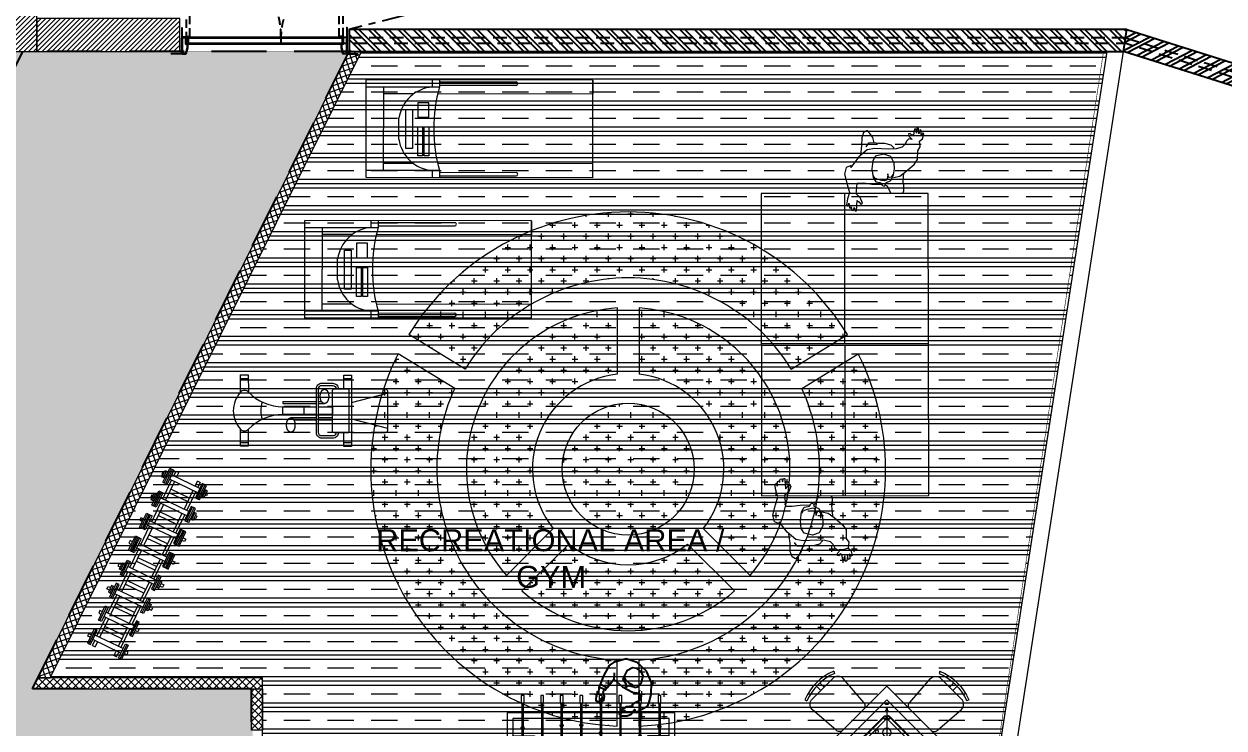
# Model space of a CAD drawing. Header units: millimetres. Extents: x 2335845 to 2509607, y 289014 to 361737.
# Drawn here: x 2408529 to 2419438, y 329147 to 335552 of the extents above; entities that cross this region are included whole.
import ezdxf

# ---------------------------------------------------------------- set-up
doc = ezdxf.new("R2010")
doc.units = ezdxf.units.MM
for name, pattern in [('( Hidden )', [0.375, 0.25, -0.125]), ('CENTER', [50.8, 31.75, -6.35, 6.35, -6.35]), ('DASHED', [0.75, 0.5, -0.25]), ('HIDDEN', [0.375, 0.25, -0.125])]:
    doc.linetypes.add(name, pattern=pattern)
for name, color, linetype, lineweight in [('A-FURN-LOOSE', 24, 'Continuous', 18), ('A-PLAN-COLUMN', 3, 'Continuous', 0), ('A-PLAN-RCC-HATCH', 8, 'Continuous', 13), ('AR_01_PARTITION FULL HT', 2, 'Continuous', 25), ('AR_Equipment', 20, 'Continuous', 15), ('AR_FURNITURE_CHAIR', 20, 'Continuous', 0), ('FR-Game equipment', 103, 'Continuous', 0), ('GYM. equi.', 9, 'Continuous', 9), ('IN-FURN-CUSTOM', 22, 'Continuous', 9), ('IN-PRTN-FULL', 30, 'Continuous', 20), ('IN-PRTN-HATCH', 8, 'Continuous', 5), ('IN_FURNITURE_LOOSE', 20, 'Continuous', 18), ('SW-PARTITION GYPSUM', 30, 'Continuous', 18), ('TOA-FC-ACOU.PAN', 250, 'Continuous', 5), ('TOA-FL-CPT-1', 8, 'Continuous', 5), ('TOA-FL-CPT-5', 8, 'Continuous', 5), ('TOA-FL-FSP', 8, 'Continuous', 20)]:
    doc.layers.add(name, color=color, linetype=linetype, lineweight=lineweight)
for name, color, linetype in [('A-PLAN -GLASS FRAME', 4, 'Continuous'), ('A-PLAN-DOOR', 7, 'Continuous'), ('A-PLAN-SLOPE', 250, 'Continuous'), ('A-PLAN-WALL', 6, 'Continuous'), ('A-PLAN-WALL HATCH', 8, 'Continuous'), ('FLOOR MARK', 7, 'Continuous'), ('ROOM TEXT', 3, 'Continuous'), ('TAP', 6, 'Continuous')]:
    doc.layers.add(name, color=color, linetype=linetype)
doc.styles.add('2MM', font='arial.ttf')
doc.styles.get("Standard").update_dxf_attribs({"font": 'arial.ttf'})
doc.dimstyles.new('DIM40', dxfattribs={"dimtxt": 80, "dimasz": 20, "dimexe": 30, "dimexo": 25, "dimgap": 20, "dimtad": 1, "dimdec": 0, "dimzin": 0, "dimdsep": 46, "dimtxsty": 'Standard', "dimblk1": 'DOT', "dimblk2": 'DOT', "dimsah": 1, "dimcen": 0.09, "dimclrd": 1, "dimclre": 1, "dimclrt": 2, "dimadec": 0, "dimazin": 0, "dimtfac": 1, "dimtdec": 0, "dimtofl": 0, "dimtmove": 0, "dimatfit": 0, "dimldrblk": 'DOT', "dimfxl": 1, "dimtolj": 1, "dimtzin": 0, "dimarcsym": 0})
pattern_1 = [(0, (90021.14, 24146.98), (101.6, 101.6), [50.8, -152.4]), (90, (90046.54, 24121.58), (-101.6, 101.6), [50.8, -152.4])]

# ---------------------------------------------------------------- blocks, each defined once
blk = doc.blocks.new('Columns')
at = {"layer": 'A-PLAN-RCC-HATCH'}
h = blk.add_hatch(dxfattribs=at)
h.set_pattern_fill('ANSI31', color=256, scale=250, style=0)
h.set_pattern_definition([(45, (472797.9, -579762.232), (-22.0970869, 22.0970869), [])])
h.paths.add_polyline_path([(32140, 10137), (32440, 10137), (32440, 13537), (32140, 13537)])
h = blk.add_hatch(dxfattribs=at)
h.set_pattern_fill('ANSI31', color=256, scale=250, style=0)
h.set_pattern_definition([(45, (473097.9, -579762.232), (-22.0970869, 22.0970869), [])])
h.paths.add_polyline_path([(32440, 10137), (33740, 10137), (33740, 10437), (32440, 10437)])
at = {"layer": 'A-PLAN-COLUMN', "elevation": 0}
for points in [[(32140, 10137), (32440, 10137), (32440, 13537), (32140, 13537)], [(32440, 10137), (33740, 10137), (33740, 10437), (32440, 10437)]]:
    blk.add_lwpolyline(points, close=True, dxfattribs=at)
blk = doc.blocks.new('A$C3F28102C')
at = {"layer": 'A-PLAN-DOOR'}
h = blk.add_hatch(dxfattribs=at)
h.set_pattern_fill('ANSI31', color=256, style=0)
h.set_pattern_definition([(315, (-1529.3283, 1000.1135), (-0.44194174, -0.44194174), [])])
h.paths.add_polyline_path([(1, -15), (0, -15), (0, 0), (1, 0)])
h.paths.add_polyline_path([(1, 0), (1, 0), (0, 0), (0, 1, 0.115729)])
h.paths.add_polyline_path([(5, -15), (4, -15), (4, 0), (5, 0)])
h.paths.add_polyline_path([(5, 0), (4, 0), (4, 0, 0.115729), (5, 1)])
at = {"layer": 'A-PLAN-DOOR', "color": 2}
for points in [[(1, 0), (1, -15), (0, -15), (0, 1)], [(4, 0), (4, -15), (5, -15), (5, 1)]]:
    blk.add_lwpolyline(points, dxfattribs=at)
for radius in [3.42, 2.42]:
    blk.add_circle((2, 3), radius, dxfattribs=at)
blk = doc.blocks.new('Door 1500 mm')
at = {"layer": 'A-PLAN-DOOR'}
for p, q in [((-749, 145), (-749, 150)), ((749, 145), (749, 150)), ((710, 60), (-710, 60)), ((-710, 60), (-710, 0)), ((710, 53), (-710, 53)), ((710, 6), (-710, 6)), ((710, 0), (-710, 0)), ((-150, 0), (-150, 53)), ((710, 60), (710, 0))]:
    blk.add_line(p, q, dxfattribs=at)
for points in [[(-750, -90), (-750, -90), (-750, 150), (-851, 150)], [(750, -89), (750, 150), (851, 150)]]:
    blk.add_lwpolyline(points, dxfattribs=at)
for points in [[(-750, 8), (-749, 8), (-749, 142), (-750, 142)], [(-748, 1), (-716, 1), (-716, 63), (-701, 63), (-701, 95), (-715, 148), (-748, 148), (-748, 140), (-749, 140), (-749, 142), (-749, 150), (-714, 150), (-699, 95), (-699, 62), (-714, 62), (-714, 0), (-749, 0), (-749, 10), (-748, 10)], [(748, 1), (716, 1), (716, 63), (701, 63), (701, 95), (715, 148), (748, 148), (748, 140), (749, 140), (749, 142), (749, 150), (714, 150), (699, 95), (699, 62), (714, 62), (714, 0), (749, 0), (749, 10), (748, 10)], [(750, 8), (749, 8), (749, 142), (750, 142)]]:
    blk.add_lwpolyline(points, close=True, dxfattribs=at)
at = {"layer": 'A-PLAN-DOOR', "linetype": 'HIDDEN', "ltscale": 300}
for points in [[(-712, -7), (-679, -7), (-679, -535), (-712, -535)], [(712, -7), (679, -7), (679, -836), (712, -836)]]:
    blk.add_lwpolyline(points, close=True, dxfattribs=at)
for centre, radius, start, end in [((-679, -7), 529, 270, 0.757), ((679, -7), 829, 179.517, 270)]:
    blk.add_arc(centre, radius, start, end, dxfattribs=at)
at = {"layer": 'A-PLAN-DOOR', "extrusion": (0, 0, -1), "yscale": 0.9981851179673188, "zscale": -0.9981851179673188, "rotation": 180}
for p, xscale in [((714, 0), 0.9981851179673188), ((-714, 0), -0.9981851179673188)]:
    blk.add_blockref('A$C3F28102C', p, dxfattribs=dict(at, xscale=xscale))
blk = doc.blocks.new('_DOT')
at = {"color": 0, "linetype": 'ByBlock'}
blk.add_line((-0.5, 0), (-1, 0), dxfattribs=at)
at = {"color": 0, "linetype": 'ByBlock', "const_width": 0.5}
blk.add_lwpolyline([(-0.25, 0, 1), (0.25, 0, 1)], format="xyb", close=True, dxfattribs=at)
blk = doc.blocks.new('A$C5AAA7C90')
for p, q in [((990, 585), (990, 630)), ((1035, 630), (1035, 585)), ((990, 618.7), (495, 618.7)), ((990, 596.2), (495, 596.2)), ((990, 585), (1462.5, 585)), ((1350, 585), (1350, 45)), ((0, 540), (1001.3, 540)), ((1156.9, 540), (1350, 540)), ((1251.6, 382.5), (1251.6, 247.5)), ((0, 90), (1001.3, 90)), ((0, 0), (0, 90)), ((1156.9, 90), (1350, 90)), ((990, 33.7), (495, 33.7)), ((990, 11.2), (495, 11.2)), ((1462.5, 45), (990, 45)), ((990, 0), (990, 45)), ((1035, 45), (1035, 0))]:
    blk.add_line(p, q)
for points in [[(0, 630), (1462.5, 630), (1462.5, 270), (1462.5, 0)], [(0, 630), (0, 270), (0, 0), (1462.5, 0)]]:
    blk.add_lwpolyline(points)
for points in [[(1058.5, 489.5), (1088, 489.5), (1088, 303), (1058.5, 303)], [(1099.7, 489.5), (1129.2, 489.5), (1129.2, 303), (1099.7, 303)], [(1163.1, 442.6), (1206.4, 442.6), (1206.4, 191.3), (1163.1, 191.3)], [(1058.5, 146.4), (1129.2, 146.4), (1129.2, 239.6), (1058.5, 239.6)]]:
    blk.add_lwpolyline(points, close=True)
for centre, radius, start, end in [((495.7, 607.5), 11.3, 93.43566, 266.56434), ((12.4, 315), 1014.2, 344.56071, 15.43929), ((1017.1, 348.7), 236.9, 8.18954, 85.66419), ((1017.1, 281.2), 236.9, 274.33581, 351.81046), ((495.7, 22.5), 11.3, 93.43566, 266.56434)]:
    blk.add_arc(centre, radius, start, end)
blk = doc.blocks.new('A$C00F05895')
for p, q in [((286, 764), (0, 764)), ((0, 694), (99, 694)), ((0, 694), (0, 638)), ((462, 764), (748, 764)), ((1209, 764), (924, 764)), ((1132, 821), (1001, 821)), ((1385, 764), (1671, 764)), ((1463, 821), (1593, 821)), ((1847, 821), (2133, 821)), ((1847, 764), (2133, 764)), ((2309, 821), (2595, 821)), ((2309, 764), (2595, 764)), ((2771, 821), (3056, 821)), ((2771, 821), (2771, 793)), ((2771, 764), (3056, 764)), ((2848, 849), (2979, 849)), ((3056, 821), (3056, 793)), ((3232, 821), (3518, 821)), ((3232, 821), (3232, 793)), ((3232, 764), (3518, 764)), ((3310, 849), (3440, 849)), ((3518, 694), (3419, 694)), ((3518, 821), (3518, 793)), ((3518, 694), (3518, 638)), ((99, 638), (0, 638)), ((338, 263), (338, 638)), ((410, 263), (410, 638)), ((800, 263), (800, 638)), ((872, 263), (872, 638)), ((1261, 263), (1261, 638)), ((1333, 263), (1333, 638)), ((1723, 263), (1723, 638)), ((1795, 263), (1795, 638)), ((2185, 263), (2185, 638)), ((2257, 263), (2257, 638)), ((2647, 263), (2647, 638)), ((2719, 263), (2719, 638)), ((3108, 263), (3108, 638)), ((3180, 263), (3180, 638)), ((3419, 638), (3518, 638)), ((99, 263), (0, 263)), ((0, 208), (0, 263)), ((3419, 263), (3518, 263)), ((3518, 208), (3518, 263)), ((0, 208), (99, 208)), ((286, 138), (0, 138)), ((462, 138), (748, 138)), ((1209, 138), (924, 138)), ((1132, 81), (1001, 81)), ((1385, 138), (1671, 138)), ((1463, 81), (1593, 81)), ((1847, 138), (2133, 138)), ((1847, 81), (2133, 81)), ((2309, 138), (2595, 138)), ((2309, 81), (2595, 81)), ((2771, 138), (3056, 138)), ((2771, 81), (2771, 109)), ((2771, 81), (3056, 81)), ((2848, 53), (2979, 53)), ((3056, 81), (3056, 109)), ((3232, 138), (3518, 138)), ((3232, 81), (3232, 109)), ((3232, 81), (3518, 81)), ((3310, 53), (3440, 53)), ((3518, 208), (3419, 208)), ((3518, 81), (3518, 109))]:
    blk.add_line(p, q)
for points in [[(1041, 849), (1041, 902), (1092, 902), (1092, 849)], [(1554, 849), (1554, 902), (1503, 902), (1503, 849)], [(2016, 849), (2016, 902), (1964, 902), (1964, 849)], [(2477, 849), (2477, 902), (2426, 902), (2426, 849)], [(2939, 877), (2939, 902), (2888, 902), (2888, 877)], [(3401, 877), (3401, 902), (3350, 902), (3350, 877)], [(99, 166), (99, 735)], [(117, 793), (117, 845), (169, 845), (169, 793)], [(187, 166), (187, 735)], [(187, 694), (561, 694)], [(561, 166), (561, 735)], [(630, 793), (630, 845), (579, 845), (579, 793)], [(648, 166), (648, 735)], [(648, 694), (1023, 694)], [(1023, 166), (1023, 735)], [(1110, 166), (1110, 735)], [(1110, 694), (1484, 694)], [(1484, 166), (1484, 735)], [(1572, 166), (1572, 735)], [(1572, 694), (1946, 694)], [(1946, 166), (1946, 735)], [(2034, 166), (2034, 735)], [(2034, 694), (2408, 694)], [(2408, 166), (2408, 735)], [(2495, 166), (2495, 735)], [(2495, 694), (2870, 694)], [(2870, 166), (2870, 735)], [(2957, 166), (2957, 735)], [(2957, 694), (3332, 694)], [(3332, 166), (3332, 735)], [(3419, 166), (3419, 735)], [(561, 638), (187, 638)], [(1023, 638), (648, 638)], [(1484, 638), (1110, 638)], [(1946, 638), (1572, 638)], [(2408, 638), (2034, 638)], [(2870, 638), (2495, 638)], [(3332, 638), (2957, 638)], [(561, 263), (187, 263)], [(1023, 263), (648, 263)], [(1484, 263), (1110, 263)], [(1946, 263), (1572, 263)], [(2408, 263), (2034, 263)], [(2870, 263), (2495, 263)], [(3332, 263), (2957, 263)], [(117, 109), (117, 56), (169, 56), (169, 109)], [(187, 208), (561, 208)], [(630, 109), (630, 56), (579, 56), (579, 109)], [(648, 208), (1023, 208)], [(1041, 53), (1041, 0), (1092, 0), (1092, 53)], [(1110, 208), (1484, 208)], [(1554, 53), (1554, 0), (1503, 0), (1503, 53)], [(1572, 208), (1946, 208)], [(2016, 53), (2016, 0), (1964, 0), (1964, 53)], [(2034, 208), (2408, 208)], [(2477, 53), (2477, 0), (2426, 0), (2426, 53)], [(2495, 208), (2870, 208)], [(2939, 24), (2939, 0), (2888, 0), (2888, 24)], [(2957, 208), (3332, 208)], [(3401, 24), (3401, 0), (3350, 0), (3350, 24)]]:
    blk.add_lwpolyline(points)
for points in [[(2979, 877), (2979, 821), (2848, 821), (2848, 877)], [(3440, 877), (3440, 821), (3310, 821), (3310, 877)], [(0, 793), (0, 735), (286, 735), (286, 793)], [(748, 793), (748, 735), (462, 735), (462, 793)], [(924, 793), (924, 735), (1209, 735), (1209, 793)], [(1001, 849), (1001, 793), (1132, 793), (1132, 849)], [(1671, 793), (1671, 735), (1385, 735), (1385, 793)], [(1593, 849), (1593, 793), (1463, 793), (1463, 849)], [(2133, 849), (2133, 793), (1847, 793), (1847, 849)], [(2133, 793), (2133, 735), (1847, 735), (1847, 793)], [(2595, 849), (2595, 793), (2309, 793), (2309, 849)], [(2595, 793), (2595, 735), (2309, 735), (2309, 793)], [(3056, 793), (3056, 735), (2771, 735), (2771, 793)], [(3518, 793), (3518, 735), (3232, 735), (3232, 793)], [(0, 109), (0, 166), (286, 166), (286, 109)], [(748, 109), (748, 166), (462, 166), (462, 109)], [(924, 109), (924, 166), (1209, 166), (1209, 109)], [(1001, 53), (1001, 109), (1132, 109), (1132, 53)], [(1671, 109), (1671, 166), (1385, 166), (1385, 109)], [(1593, 53), (1593, 109), (1463, 109), (1463, 53)], [(2133, 109), (2133, 166), (1847, 166), (1847, 109)], [(2133, 53), (2133, 109), (1847, 109), (1847, 53)], [(2595, 109), (2595, 166), (2309, 166), (2309, 109)], [(2595, 53), (2595, 109), (2309, 109), (2309, 53)], [(3056, 109), (3056, 166), (2771, 166), (2771, 109)], [(2979, 24), (2979, 81), (2848, 81), (2848, 24)], [(3518, 109), (3518, 166), (3232, 166), (3232, 109)], [(3440, 24), (3440, 81), (3310, 81), (3310, 24)]]:
    blk.add_lwpolyline(points, close=True)
blk = doc.blocks.new('A$C6B490457')
at = {"color": 8, "linetype": 'ByBlock'}
for points in [[(183, 970), (255, 1049), (303, 1140), (312, 1197), (371, 1215), (415, 1137), (430, 1139), (437, 1084), (470, 1029), (480, 1036), (469, 1070), (484, 1054), (502, 1017), (519, 1035), (519, 1089), (502, 1126), (461, 1157), (486, 1170), (427, 1279), (392, 1290), (323, 1308), (216, 1312), (110, 1265), (33, 1180), (0, 1080), (32, 965), (59, 926), (153, 876), (232, 846), (257, 834), (310, 829), (328, 807), (378, 805), (401, 842), (396, 856), (362, 852), (349, 866), (377, 868), (379, 879), (341, 885), (303, 871), (278, 884), (283, 893), (260, 904), (263, 909)], [(1697, 478), (1680, 583), (1689, 686), (1714, 739), (1674, 787), (1594, 745), (1583, 754), (1546, 713), (1489, 685), (1485, 696), (1512, 718), (1491, 713), (1456, 692), (1452, 716), (1480, 762), (1515, 783), (1566, 787), (1553, 811), (1662, 870), (1698, 860), (1765, 837), (1856, 782), (1920, 686), (1937, 572), (1910, 470), (1821, 391), (1777, 373), (1670, 383), (1588, 401), (1561, 405), (1513, 430), (1486, 421), (1443, 447), (1445, 491), (1457, 499), (1483, 477), (1501, 482), (1479, 499), (1484, 509), (1519, 493), (1542, 461), (1571, 458), (1572, 468), (1596, 466), (1597, 471)]]:
    blk.add_lwpolyline(points, close=True, dxfattribs=at)
for points in [[(166, 1063), (190, 1076), (218, 1106), (233, 1136), (259, 1159), (251, 1189), (215, 1220), (150, 1236), (112, 1215), (87, 1179), (82, 1138), (108, 1087), (182, 1052), (227, 1079), (252, 1074), (256, 1083), (242, 1103), (254, 1150)], [(312, 1197), (281, 1206)], [(183, 973), (127, 976)], [(263, 904), (233, 847)], [(278, 884), (257, 832)], [(1762, 546), (1749, 571), (1742, 611), (1746, 644), (1737, 678), (1760, 699), (1807, 705), (1870, 683), (1891, 644), (1891, 600), (1874, 563), (1824, 535), (1743, 546), (1720, 593), (1697, 603), (1698, 612), (1721, 621), (1737, 668)], [(1714, 739), (1744, 729)], [(1571, 458), (1560, 403)], [(1594, 467), (1588, 403)], [(1698, 480), (1747, 453)]]:
    blk.add_lwpolyline(points, dxfattribs=at)
at = {"layer": 'FR-Game equipment', "ltscale": 5}
for p, q in [((407, 1389), (1439, 1389)), ((407, 1377), (1439, 1377)), ((407, 1211), (1439, 1211)), ((407, 1199), (1439, 1199)), ((407, 1034), (1439, 1034)), ((407, 1022), (1439, 1022)), ((407, 856), (1439, 856)), ((407, 844), (1439, 844)), ((407, 678), (1439, 678)), ((407, 666), (1439, 666)), ((407, 500), (1439, 500)), ((407, 488), (1439, 488)), ((407, 323), (1439, 323)), ((407, 311), (1439, 311)), ((407, 145), (1439, 145)), ((407, 133), (1439, 133))]:
    blk.add_line(p, q, dxfattribs=at)
for points in [[(492, 0), (1354, 0), (1354, 1522), (492, 1522)], [(407, 1371), (407, 1397), (332, 1397), (332, 1371)], [(1439, 1371), (1439, 1397), (1514, 1397), (1514, 1371)], [(407, 1193), (407, 1219), (332, 1219), (332, 1193)], [(1439, 1193), (1439, 1219), (1514, 1219), (1514, 1193)], [(407, 1015), (407, 1041), (332, 1041), (332, 1015)], [(1439, 1015), (1439, 1041), (1514, 1041), (1514, 1015)], [(407, 837), (407, 864), (332, 864), (332, 837)], [(1439, 837), (1439, 864), (1514, 864), (1514, 837)], [(407, 660), (407, 686), (332, 686), (332, 660)], [(1439, 660), (1439, 686), (1514, 686), (1514, 660)], [(407, 482), (407, 508), (332, 508), (332, 482)], [(1439, 482), (1439, 508), (1514, 508), (1514, 482)], [(407, 304), (407, 330), (332, 330), (332, 304)], [(1439, 304), (1439, 330), (1514, 330), (1514, 304)], [(407, 126), (407, 153), (332, 153), (332, 126)], [(1439, 126), (1439, 153), (1514, 153), (1514, 126)]]:
    blk.add_lwpolyline(points, close=True, dxfattribs=at)
at = {"layer": 'FR-Game equipment', "color": 8, "ltscale": 5}
for points in [[(542, 50), (1304, 50), (1304, 1472), (542, 1472)], [(700, 1472), (700, 1275), (1146, 1275), (1146, 1472)], [(810, 1472), (810, 1442), (1036, 1442), (1036, 1472)], [(700, 50), (700, 247), (1146, 247), (1146, 50)], [(810, 50), (810, 80), (1036, 80), (1036, 50)]]:
    blk.add_lwpolyline(points, close=True, dxfattribs=at)
at = {"layer": 'FR-Game equipment', "color": 5, "ltscale": 5}
for centre in [(616, 1384), (866, 1384), (1086, 1384), (1244, 1384), (706, 1206), (970, 1206), (1161, 1206), (676, 850), (911, 850), (1161, 850), (606, 495), (879, 495), (1194, 495)]:
    blk.add_circle(centre, 13.6, dxfattribs=at)
at = {"layer": 'FR-Game equipment', "color": 8, "ltscale": 5}
for centre, radius in [((923, 1152), 20), ((923, 761), 116), ((923, 761), 107), ((923, 370), 20)]:
    blk.add_circle(centre, radius, dxfattribs=at)
at = {"layer": 'FR-Game equipment', "color": 1, "ltscale": 5}
for centre in [(841, 1028), (1161, 1028), (603, 673), (798, 673), (1055, 673), (1261, 673), (733, 317), (1039, 317), (627, 139), (919, 139), (1161, 139)]:
    blk.add_circle(centre, 13.6, dxfattribs=at)
at = {"layer": 'FR-Game equipment', "color": 8, "ltscale": 5}
for centre, start, end in [((923, 1320), 205.0893, 334.9107), ((923, 202), 25.0893, 154.9107)]:
    blk.add_arc(centre, 107, start, end, dxfattribs=at)
blk = doc.blocks.new('A$C5682396C')
at = {"lineweight": 18}
for p, q in [((0.032, 1.263), (0.031, 1.333)), ((0.614, 1.269), (0.614, 1.339)), ((0.264, 0.646), (0.262, 0.879)), ((0.291, 0.951), (0.361, 0.951)), ((0.294, 0.646), (0.291, 0.951)), ((0.361, 0.951), (0.364, 0.647)), ((0.411, 0.952), (0.391, 0.952)), ((0.391, 0.952), (0.394, 0.647)), ((0.411, 0.952), (0.414, 0.648)), ((0.244, 0.646), (0.242, 0.851)), ((0.293, 0.758), (0.363, 0.759)), ((0.245, 0.501), (0.244, 0.626)), ((0.265, 0.501), (0.264, 0.626)), ((0.295, 0.501), (0.294, 0.626)), ((0.364, 0.627), (0.365, 0.502)), ((0.394, 0.627), (0.395, 0.574)), ((0.414, 0.628), (0.414, 0.602)), ((0.365, 0.502), (0.295, 0.501)), ((0.041, 0.325), (0.04, 0.395)), ((0.532, 0.354), (0.132, 0.35)), ((0.407, 0.329), (0.495, 0.003)), ((0.623, 0.331), (0.623, 0.401)), ((0.257, 0.327), (0.176, 0))]:
    blk.add_line(p, q, dxfattribs=at)
for points in [[(0.153, 1.264), (0.001, 1.263), (0, 1.333), (0.153, 1.334)], [(0.491, 1.337), (0.65, 1.339), (0.651, 1.269), (0.494, 1.267)], [(0.531, 0.4), (0.656, 0.401), (0.657, 0.331), (0.007, 0.325), (0.006, 0.395), (0.131, 0.396)]]:
    blk.add_lwpolyline(points, dxfattribs=at)
at = {"lineweight": 18, "flags": 128}
for points in [[(0.131, 0.445, -0.414214), (0.081, 0.494), (0.08, 0.594, -0.414214), (0.129, 0.645), (0.529, 0.649, -0.414214), (0.58, 0.599), (0.58, 0.499, -0.414214), (0.531, 0.449, -0.414214)], [(0.131, 0.465, -0.414214), (0.101, 0.494), (0.1, 0.594, -0.414214), (0.129, 0.625), (0.529, 0.629, -0.414214), (0.56, 0.599), (0.56, 0.499, -0.414214), (0.531, 0.469, -0.414214)], [(0.132, 0.35), (0.131, 0.48, -0.414214), (0.15, 0.5), (0.51, 0.503, -0.414214), (0.531, 0.484), (0.532, 0.354)], [(0.532, 0.33), (0.535, 0.024, -0.414214), (0.515, 0.003), (0.155, 0, -0.414214), (0.135, 0.02), (0.132, 0.326)]]:
    blk.add_lwpolyline(points, format="xyb", dxfattribs=at)
at = {"lineweight": 18}
for centre, radius, start, end in [((0.189, 1.299), 0.05, 132.6588, 226.7994), ((0.324, 1.152), 0.25, 90.5557, 132.6588), ((0.324, 1.152), 0.25, 48.4526, 90.5557), ((0.457, 1.301), 0.05, 314.3119, 48.4526), ((-0.142, 0.946), 0.433, 0.5557, 46.7994), ((0.795, 0.955), 0.433, 134.3119, 180.5557), ((0.327, 0.902), 0.25, 90.5557, 108.7445), ((0.327, 0.902), 0.25, 72.3668, 90.5557)]:
    blk.add_arc(centre, radius, start, end, dxfattribs=at)
for points in [[(0.262, 0.879), (0.262, 0.881), (0.26, 0.887), (0.258, 0.892), (0.255, 0.895), (0.251, 0.9), (0.242, 0.906), (0.233, 0.911), (0.222, 0.914), (0.206, 0.917), (0.196, 0.916), (0.192, 0.916), (0.182, 0.916), (0.171, 0.913), (0.16, 0.91), (0.153, 0.906), (0.146, 0.902), (0.141, 0.898), (0.138, 0.894), (0.135, 0.891), (0.133, 0.886), (0.131, 0.88), (0.131, 0.878), (0.131, 0.875), (0.133, 0.869), (0.136, 0.864), (0.138, 0.861), (0.143, 0.856), (0.151, 0.85), (0.161, 0.846), (0.172, 0.842), (0.187, 0.84), (0.197, 0.84), (0.201, 0.84), (0.211, 0.841), (0.222, 0.843), (0.233, 0.846), (0.241, 0.85), (0.247, 0.854), (0.253, 0.859), (0.256, 0.862), (0.258, 0.865), (0.261, 0.87), (0.262, 0.876), (0.262, 0.879)], [(0.395, 0.574), (0.395, 0.571), (0.396, 0.565), (0.399, 0.561), (0.401, 0.557), (0.406, 0.552), (0.414, 0.547), (0.424, 0.542), (0.435, 0.539), (0.45, 0.536), (0.46, 0.536), (0.465, 0.536), (0.474, 0.537), (0.486, 0.539), (0.497, 0.543), (0.504, 0.546), (0.511, 0.55), (0.516, 0.555), (0.519, 0.558), (0.521, 0.562), (0.524, 0.567), (0.525, 0.573), (0.525, 0.575), (0.525, 0.578), (0.524, 0.584), (0.521, 0.588), (0.519, 0.592), (0.514, 0.597), (0.506, 0.602), (0.496, 0.607), (0.485, 0.61), (0.47, 0.613), (0.46, 0.613), (0.455, 0.613), (0.446, 0.612), (0.434, 0.61), (0.423, 0.606), (0.416, 0.603), (0.409, 0.599), (0.404, 0.594), (0.401, 0.591), (0.399, 0.587), (0.396, 0.582), (0.395, 0.576), (0.395, 0.574)]]:
    blk.add_open_spline(points, degree=2, knots=[0, 0, 0, 1, 2, 3, 4, 5, 6, 7, 8, 9, 9, 10, 11, 12, 13, 14, 15, 16, 17, 18, 19, 20, 20, 21, 22, 23, 24, 25, 26, 27, 28, 29, 29, 30, 31, 32, 33, 34, 35, 36, 37, 38, 39, 40, 40, 40], dxfattribs=at)
blk = doc.blocks.new('A$C462319B7')
at = {"xscale": 1000, "yscale": 1000, "zscale": 1000}
blk.add_blockref('A$C5682396C', (0, 0), dxfattribs=at)
blk = doc.blocks.new('A$C6E523535')
at = {"ltscale": 0.4}
for p, q in [((4472, -239), (1722, -239)), ((1722, -239), (1722, -1759)), ((4472, -1759), (4472, -239)), ((1722, -1759), (4472, -1759))]:
    blk.add_line(p, q, dxfattribs=at)
at = {"linetype": 'ByBlock'}
for p, q in [((3089, -1759), (3089, -239)), ((3105, -1759), (3105, -239)), ((3089, -999), (1722, -999)), ((3105, -999), (4472, -999))]:
    blk.add_line(p, q, dxfattribs=at)
for points in [[(1576, -787), (1564, -844), (1524, -899), (1457, -975), (1414, -1007), (1334, -1008), (1299, -1032), (1246, -1026), (1226, -1050), (1179, -1063), (1171, -1054), (1193, -1038), (1149, -1041), (1141, -1030), (1179, -1019), (1129, -1015), (1123, -1002), (1174, -995), (1138, -990), (1138, -977), (1187, -969), (1192, -954), (1176, -939), (1180, -926), (1203, -931), (1232, -958), (1227, -928), (1242, -907), (1277, -890), (1303, -867), (1316, -813), (1318, -739), (1312, -617), (1323, -550), (1390, -472), (1485, -400), (1468, -403), (1485, -357), (1547, -343), (1641, -367), (1714, -387), (1772, -368), (1825, -360), (1837, -375), (1809, -380), (1853, -386), (1857, -401), (1842, -402), (1874, -408), (1877, -425), (1850, -430), (1879, -438), (1878, -450), (1785, -457), (1797, -470), (1822, -492), (1811, -507), (1759, -486), (1724, -449), (1701, -450), (1629, -458), (1627, -517), (1637, -591), (1641, -677)], [(1262, -613), (1214, -598), (1177, -574), (1148, -547), (1168, -516), (1216, -499), (1290, -498), (1372, -488)], [(1312, -794), (1282, -765), (1267, -708), (1267, -651), (1262, -608), (1264, -562), (1296, -538)], [(1548, -786), (1575, -768), (1578, -749), (1568, -738), (1543, -735), (1578, -732), (1602, -723), (1609, -704), (1604, -680), (1594, -646), (1583, -616), (1560, -603)], [(1648, -718), (1650, -727), (1696, -749), (1722, -762)], [(1722, -870), (1702, -880), (1642, -882), (1624, -875), (1605, -877), (1539, -883)], [(1234, -958), (1235, -991), (1246, -1024)], [(4617, -1442), (4630, -1499), (4670, -1554), (4736, -1630), (4780, -1662), (4860, -1663), (4895, -1687), (4947, -1681), (4967, -1706), (5014, -1719), (5022, -1710), (5001, -1694), (5045, -1696), (5053, -1685), (5015, -1674), (5065, -1670), (5071, -1657), (5020, -1651), (5056, -1645), (5055, -1633), (5006, -1624), (5002, -1609), (5018, -1594), (5013, -1581), (4990, -1587), (4962, -1613), (4967, -1583), (4951, -1563), (4917, -1545), (4891, -1523), (4878, -1468), (4875, -1395), (4881, -1272), (4870, -1205), (4804, -1127), (4708, -1055), (4725, -1059), (4709, -1013), (4647, -998), (4553, -1023), (4480, -1042), (4422, -1024), (4369, -1015), (4357, -1030), (4384, -1036), (4340, -1041), (4337, -1056), (4351, -1058), (4320, -1063), (4316, -1080), (4344, -1086), (4315, -1093), (4315, -1106), (4408, -1113), (4396, -1126), (4372, -1148), (4383, -1162), (4435, -1141), (4469, -1104), (4493, -1105), (4565, -1113), (4567, -1172), (4557, -1246), (4553, -1332)], [(4932, -1268), (4980, -1254), (5017, -1229), (5045, -1203), (5025, -1172), (4978, -1154), (4904, -1153), (4821, -1144)], [(4882, -1449), (4912, -1421), (4927, -1363), (4927, -1306), (4932, -1264), (4930, -1217), (4897, -1193)], [(4646, -1441), (4619, -1423), (4616, -1404), (4626, -1394), (4650, -1391), (4615, -1388), (4592, -1378), (4585, -1359), (4590, -1336), (4599, -1302), (4611, -1272), (4634, -1258)], [(4545, -1374), (4543, -1382), (4498, -1405), (4472, -1417)], [(4472, -1525), (4492, -1536), (4551, -1538), (4570, -1531), (4589, -1532), (4655, -1538)]]:
    blk.add_lwpolyline(points)
for points in [[(1656, -701), (1645, -712), (1625, -718), (1604, -763), (1553, -788), (1498, -797), (1447, -795), (1386, -764), (1365, -701), (1383, -625), (1424, -599), (1497, -592), (1577, -603), (1617, -627), (1624, -663), (1628, -676), (1649, -687)], [(4537, -1357), (4548, -1368), (4568, -1373), (4590, -1419), (4641, -1444), (4696, -1452), (4746, -1450), (4808, -1420), (4828, -1356), (4810, -1280), (4769, -1255), (4697, -1247), (4617, -1259), (4577, -1282), (4570, -1318), (4565, -1332), (4545, -1342)]]:
    blk.add_lwpolyline(points, close=True)
blk = doc.blocks.new('*U747')
at = {"layer": 'IN-PRTN-HATCH'}
h = blk.add_hatch(dxfattribs=at)
h.set_pattern_fill('ANSI37', color=256, scale=15)
h.set_pattern_definition([(45, (3484.37, 1e-09), (-33.67596, 33.67596), []), (135, (3484.37, 1e-09), (-33.67596, -33.67596), [])])
h.paths.add_polyline_path([(-100226, -39967), (-99851, -39967), (-99851, -39867), (-100226, -39867)])
at = {"layer": 'IN-PRTN-FULL', "elevation": 0}
blk.add_lwpolyline([(-100226, -39967), (-99851, -39967), (-99851, -39867), (-100226, -39867)], close=True, dxfattribs=at)
blk = doc.blocks.new('A$C44A10159')
for points in [[(11.15, 8.65), (5.06, 8.65, -0.414214), (3.06, 10.65), (2.15, 23.65, -0.414214), (5.15, 26.65), (11.15, 26.65)], [(11.15, 8.65), (17.24, 8.65, 0.414214), (19.24, 10.65), (20.15, 23.65, 0.414214), (17.15, 26.65), (11.15, 26.65)]]:
    blk.add_lwpolyline(points, format="xyb")
for points in [[(2.74, 28.59), (3.11, 27.67)], [(10.14, 29.17), (10.14, 26.65)], [(12.14, 29.17), (12.14, 26.65)], [(19.53, 28.51), (19.15, 27.58)]]:
    blk.add_lwpolyline(points)
for radius, end in [(22.59, 111.5421), (21.59, 111.5162)]:
    blk.add_arc((11.03, 7.58), radius, 67.9007, end)
blk = doc.blocks.new('ACC-RECREAT-3')
at = {"layer": 'AR_Equipment', "color": 8}
for p, q in [((78643, -73743), (78830, -73930)), ((79266, -73743), (79079, -73930)), ((78679, -73817), (78679, -74292)), ((78686, -73830), (78686, -74279)), ((78711, -73817), (78711, -74292)), ((79192, -73779), (78717, -73779)), ((79192, -73811), (78717, -73811)), ((79179, -73786), (78730, -73786)), ((79198, -73817), (79198, -74292)), ((79223, -73830), (79223, -74279)), ((79229, -73817), (79229, -74292)), ((78907, -74054), (78876, -74054)), ((78910, -74010), (78899, -73999)), ((78920, -74054), (78918, -74054)), ((78946, -74063), (78933, -74076)), ((78942, -74054), (78941, -74054)), ((78954, -74007), (78954, -73976)), ((78954, -74020), (78954, -74018)), ((78976, -74033), (78963, -74046)), ((79010, -73999), (78994, -74015)), ((79033, -74054), (79002, -74054)), ((78643, -74366), (78830, -74179)), ((78915, -74094), (78899, -74110)), ((78954, -74091), (78954, -74089)), ((78954, -74133), (78954, -74102)), ((79010, -74110), (78999, -74099)), ((79266, -74366), (79079, -74179)), ((79192, -74298), (78717, -74298)), ((79192, -74329), (78717, -74329)), ((79179, -74323), (78730, -74323))]:
    blk.add_line(p, q, dxfattribs=at)
at = {"layer": 'AR_Equipment'}
blk.add_lwpolyline([(78592, -73692), (78592, -74417), (79317, -74417), (79317, -73692)], close=True, dxfattribs=at)
at = {"layer": 'AR_Equipment', "color": 8}
for points in [[(78674, -73758, -0.101951), (78643, -73743, -0.101951), (78658, -73774, -0.101951)], [(79251, -73774, -0.101951), (79266, -73743, -0.101951), (79235, -73758, -0.101951)], [(78658, -74335, -0.101951), (78643, -74366, -0.101951), (78674, -74351, -0.101951)], [(79235, -74351, -0.101951), (79266, -74366, -0.101951), (79251, -74335, -0.101951)]]:
    blk.add_lwpolyline(points, format="xyb", dxfattribs=at)
for points in [[(78898, -74058), (78876, -74054), (78903, -74051)], [(78909, -74012), (78899, -73999), (78912, -74009)], [(78918, -74061), (78916, -74060)], [(78925, -74033), (78923, -74031)], [(78924, -74047), (78929, -74047)], [(78927, -74073), (78927, -74073)], [(78931, -74023), (78933, -74025)], [(78940, -74054), (78936, -74049)], [(78944, -74064), (78942, -74064)], [(78944, -74064), (78945, -74067)], [(78947, -74024), (78947, -74029)], [(78949, -74037), (78954, -74040)], [(78958, -73998), (78954, -73976), (78951, -74003)], [(78960, -74072), (78958, -74071)], [(78960, -74018), (78960, -74016)], [(78964, -74045), (78964, -74042)], [(78964, -74045), (78966, -74045)], [(78971, -74058), (78972, -74060)], [(78984, -74062), (78980, -74062)], [(78984, -74076), (78986, -74078)], [(78996, -74018), (79010, -73999), (78991, -74013)], [(78991, -74048), (78992, -74049)], [(79011, -74051), (79033, -74054), (79006, -74058)], [(78913, -74091), (78899, -74110), (78918, -74096)], [(78936, -74082), (78936, -74082)], [(78948, -74091), (78949, -74092)], [(78951, -74111), (78954, -74133), (78958, -74106)], [(78961, -74085), (78962, -74080)], [(78978, -74086), (78975, -74084)], [(79000, -74097), (79010, -74110), (78997, -74100)]]:
    blk.add_lwpolyline(points, dxfattribs=at)
for centre, radius in [((78695, -73817), 15.6), ((78695, -73817), 11.7), ((78695, -73817), 10.8), ((78717, -73795), 15.6), ((78717, -73795), 11.7), ((78717, -73795), 10.8), ((79192, -73795), 15.6), ((79192, -73795), 11.7), ((79192, -73795), 10.8), ((79214, -73817), 15.6), ((79214, -73817), 11.7), ((79214, -73817), 10.8), ((78802, -73902), 39.1), ((79107, -73902), 39.1), ((78954, -74054), 78.1), ((78954, -74054), 75), ((78906, -74067), 12.5), ((78913, -74043), 12.5), ((78919, -74019), 12.5), ((78924, -74085), 12.5), ((78930, -74061), 12.5), ((78937, -74037), 12.5), ((78943, -74013), 12.5), ((78948, -74079), 12.5), ((78954, -74054), 12.5), ((78961, -74030), 12.5), ((78967, -74006), 12.5), ((78972, -74072), 12.5), ((78979, -74048), 12.5), ((78985, -74024), 12.5), ((78996, -74066), 12.5), ((79003, -74042), 12.5), ((78732, -74149), 15.6), ((78802, -74207), 39.1), ((78941, -74103), 12.5), ((78966, -74096), 12.5), ((78990, -74090), 12.5), ((79107, -74207), 39.1), ((78695, -74292), 15.6), ((78695, -74292), 11.7), ((78695, -74292), 10.8), ((79214, -74292), 15.6), ((79214, -74292), 11.7), ((79214, -74292), 10.8), ((78717, -74314), 15.6), ((78717, -74314), 11.7), ((78717, -74314), 10.8), ((79192, -74314), 15.6), ((79192, -74314), 11.7), ((79192, -74314), 10.8)]:
    blk.add_circle(centre, radius, dxfattribs=at)
for centre, radius, start, end in [((78607, -73707), 21.9, 225, 45), ((79301, -73707), 21.9, 135, 315), ((78954, -74054), 62.5, 137.0951, 177.9049), ((78954, -74054), 62.5, 182.0951, 222.9049), ((78954, -74054), 62.5, 92.0951, 132.9049), ((78954, -74054), 22, 164.9858, 165.0142), ((78954, -74054), 22, 104.9858, 105.0142), ((78954, -74054), 62.5, 47.0951, 87.9049), ((78954, -74054), 22, 44.9858, 45.0142), ((78954, -74054), 62.5, 2.0951, 42.9049), ((78954, -74054), 62.5, 317.0951, 357.9049), ((78954, -74054), 62.5, 227.0951, 267.9049), ((78954, -74054), 62.5, 272.0951, 312.9049), ((78607, -74402), 21.9, 315, 135), ((79301, -74402), 21.9, 45, 225)]:
    blk.add_arc(centre, radius, start, end, dxfattribs=at)
at = {"layer": 'IN_FURNITURE_LOOSE'}
blk.add_lwpolyline([(78504, -73604), (78504, -74504), (79404, -74504), (79404, -73604)], close=True, dxfattribs=at)
at = {"layer": 'AR_FURNITURE_CHAIR', "xscale": -22.05931977247383, "yscale": 22.05931977239379, "zscale": 22.05931977242498}
blk.add_blockref('A$C44A10159', (79180, -73795), dxfattribs=at)
at = {"layer": 'AR_FURNITURE_CHAIR'}
for p, xscale, yscale, zscale, rotation in [((78695, -73829), -22.0593197724811, 22.05931977239379, 22.05931977242498, 90.00000000026459), ((79214, -73829), 22.0593197724811, 22.0593197724811, 22.0593197724811, 269.9999999996976), ((79180, -74314), 22.05931977247383, 22.05931977247383, 22.05931977247383, 180.0000000002457)]:
    blk.add_blockref('A$C44A10159', p, dxfattribs=dict(at, xscale=xscale, yscale=yscale, zscale=zscale, rotation=rotation))
blk = doc.blocks.new('Balcony')
at = {"layer": 'A-PLAN-WALL HATCH'}
h = blk.add_hatch(dxfattribs=at)
h.set_pattern_fill('ANSI32', color=256, scale=10, angle=-90, style=0)
h.set_pattern_definition([(315, (-239219.94, -379012.27), (67.35192, 67.35192), []), (315, (-239219.94, -379057.17), (67.35192, 67.35192), [])])
h.paths.add_polyline_path([(720, 39088), (7759, 39088), (7790, 39288), (720, 39288)])
h = blk.add_hatch(dxfattribs=at)
h.set_pattern_fill('ANSI32', color=256, scale=10, angle=-90, style=0)
h.set_pattern_definition([(207.485823, (117464.77, -433956.47), (-43.96065, 84.498662), []), (207.485823, (117451.25, -433999.29), (-43.96065, 84.498662), [])])
h.paths.add_polyline_path([(14472, 36969), (7759, 39088), (7790, 39288), (14532, 37160)])
at = {"layer": 'A-PLAN -GLASS FRAME', "linetype": '( Hidden )', "ltscale": 500}
for points in [[(-745, 39163), (7771, 39163), (7778, 39213), (-745, 39213)], [(15891, 36600), (7771, 39163), (7778, 39213), (15906, 36648)]]:
    blk.add_lwpolyline(points, close=True, dxfattribs=at)
at = {"layer": 'A-PLAN-WALL'}
for points in [[(720, 39088), (7759, 39088), (7790, 39288), (720, 39288), (720, 39088)], [(14472, 36969), (7759, 39088), (7790, 39288), (14532, 37160), (14472, 36969)]]:
    blk.add_lwpolyline(points, dxfattribs=at)
at = {"layer": 'A-PLAN-DOOR', "extrusion": (0, 0, -1), "xscale": -1, "zscale": -1, "rotation": 180}
blk.add_blockref('Door 1500 mm', (50, 39217), dxfattribs=at)
at = {"layer": 'A-PLAN-SLOPE', "linetype": 'CENTER', "ltscale": 10}
blk.add_leader([(7237, 40936, 0), (720, 39288, 0)], dimstyle='DIM40', override={"dimasz": 250, "dimclrd": 256}, dxfattribs=at)

msp = doc.modelspace()

# ---------------------------------------------------------------- hatches: boundary and pattern name
at = {"layer": 'IN-PRTN-HATCH'}
h = msp.add_hatch(dxfattribs=at)
h.set_pattern_fill('ANSI37', color=256, scale=15, angle=63.5980304)
h.set_pattern_definition([(108.59803, (2420546.19, 443210.68), (-45.137993, -15.188885), []), (198.59803, (2420546.19, 443210.68), (15.188885, -45.137993), [])])
h.paths.add_polyline_path([(2408766.659, 329601.624), (2411596.407, 335301.624), (2411484.747, 335301.593), (2408654.983, 329601.624)])
h = msp.add_hatch(dxfattribs=at)
h.set_pattern_fill('ANSI37', color=256, scale=15, angle=-0.0000641)
h.set_pattern_definition([(44.999936, (2512316.253, 369468.706), (-33.675923, 33.675998), []), (134.999936, (2512316.253, 369468.706), (-33.675998, -33.675923), [])])
h.paths.add_polyline_path([(2408605.34, 329501.624), (2410696.357, 329501.622), (2410696.357, 329601.622), (2408654.983, 329601.624)])
at = {"layer": 'TOA-FC-ACOU.PAN', "true_color": 0x139b48}
h = msp.add_hatch(dxfattribs=at)
h.set_pattern_fill('CROSS', color=114, scale=16)
h.set_pattern_definition(pattern_1)
h.paths.add_polyline_path([(2412027.737, 332726.652), (2412538.947, 332412.543, -0.559244068), (2415503.965, 332412.543), (2416015.175, 332726.652, 0.559244068)])
h = msp.add_hatch(dxfattribs=at)
h.set_pattern_fill('CROSS', color=114, scale=16)
h.set_pattern_definition(pattern_1)
h.paths.add_polyline_path([(2413421.456, 331501.628, 1), (2414621.456, 331501.628, 1)])
h.paths.add_polyline_path([(2413921.456, 332365.862), (2413921.456, 332968.222, 0.620017999), (2412913.707, 330535.299), (2413339.64, 330961.233, -0.587866521)])
h.paths.add_polyline_path([(2412444.07, 332236.103), (2411930.33, 332551.766, 0.544176485), (2413921.456, 329163.766), (2413921.456, 329764.504, -0.529882452)])
h.paths.add_polyline_path([(2414561.851, 330819.812, -0.348233809), (2413481.061, 330819.812), (2413055.128, 330393.878, 0.374872845), (2414987.785, 330393.878)])
h.paths.add_polyline_path([(2414121.456, 332968.222), (2414121.456, 332365.862, -0.587866521), (2414703.273, 330961.233), (2415129.206, 330535.299, 0.620017999)])
h.paths.add_polyline_path([(2416112.583, 332551.766), (2415598.842, 332236.103, -0.529882452), (2414121.456, 329764.504), (2414121.456, 329163.766, 0.544176485)])
at = {"layer": 'TOA-FL-CPT-1', "true_color": 0xc7c8ca}
h = msp.add_hatch(dxfattribs=at)
h.set_pattern_fill('AR-PARQ1', color=9, scale=3)
h.set_pattern_definition([(90, (54538.6, -6708.4), (-914.4, 914.4), [914.4, -914.4]), (90, (54691, -6708.4), (-914.4, 914.4), [914.4, -914.4]), (90, (54843.4, -6708.4), (-914.4, 914.4), [914.4, -914.4]), (90, (54995.8, -6708.4), (-914.4, 914.4), [914.4, -914.4]), (90, (55148.2, -6708.4), (-914.4, 914.4), [914.4, -914.4]), (90, (55300.6, -6708.4), (-914.4, 914.4), [914.4, -914.4]), (90, (55453, -6708.4), (-914.4, 914.4), [914.4, -914.4]), (0, (54538.6, -5794), (914.4, -914.4), [914.4, -914.4]), (0, (54538.6, -5641.6), (914.4, -914.4), [914.4, -914.4]), (0, (54538.6, -5489.2), (914.4, -914.4), [914.4, -914.4]), (0, (54538.6, -5336.8), (914.4, -914.4), [914.4, -914.4]), (0, (54538.6, -5184.4), (914.4, -914.4), [914.4, -914.4]), (0, (54538.6, -5032), (914.4, -914.4), [914.4, -914.4]), (0, (54538.6, -4879.6), (914.4, -914.4), [914.4, -914.4])])
h.paths.add_polyline_path([(2344950.518, 323601.624), (2348044.691, 323601.624), (2348044.691, 308801.624), (2344978.375, 308801.624), (2344983.023, 307001.553), (2351045.878, 307001.608), (2351044.683, 304701.624), (2350244.683, 304670.094), (2350244.683, 294701.624), (2352811.835, 294701.622), (2352811.821, 307001.631), (2405044.683, 307005.059), (2405044.683, 327701.624), (2410595.745, 327701.624), (2410609.803, 329501.624), (2408605.34, 329501.624), (2411484.683, 335301.624), (2408440.262, 335301.624), (2406365.488, 331122.307), (2403244.678, 328001.969), (2403244.795, 325600.805), (2384290.648, 325598.809), (2384290.648, 323607.372), (2375885.176, 323603.528), (2375861.465, 325602.978), (2360226.195, 325602.091), (2360226.052, 334601.937), (2375945.229, 334602.179), (2375945.229, 331031.373), (2376972.789, 331510.903), (2389391.537, 331510.903), (2389391.537, 331810.72), (2389491.628, 331810.72), (2389491.53, 331510.903), (2391791.53, 331510.903), (2391791.531, 333010.881), (2389491.53, 333010.881), (2389491.531, 332710.861), (2389391.537, 332710.861), (2389391.54, 333010.905), (2377622.511, 333011.008), (2377622.511, 336459.845), (2386144.742, 336459.853), (2386144.683, 337701.624), (2376094.699, 337701.624), (2376094.724, 335802.062), (2362938.321, 335802.061), (2362938.326, 340629.119), (2359023.456, 340413.419), (2359023.899, 325602.053), (2352244.614, 325602.052), (2352244.655, 339888.472), (2350244.683, 339753.79), (2350259.797, 327701.624), (2351044.683, 327701.624), (2351043.518, 325401.69), (2344945.863, 325401.675)])
h.paths.add_polyline_path([(2365719.683, 323601.624), (2395044.683, 323601.624), (2395044.683, 322741.298), (2398494.622, 322751.666), (2398494.622, 323601.624), (2403544.687, 323601.624), (2403544.687, 308801.634), (2365719.683, 308801.634)], flags=16)
h.paths.add_polyline_path([(2349719.689, 323601.683), (2365719.683, 323601.683), (2365719.683, 308801.624), (2349719.689, 308801.624)], flags=16)
at = {"layer": 'TOA-FL-CPT-5'}
h = msp.add_hatch(dxfattribs=at)
h.set_pattern_fill('FLEX', color=8, scale=50)
h.set_pattern_definition([(0, (2309292.62, 300485.2), (0, 317.5), [317.5, -317.5]), (45, (2309610.12, 300485.2), (0, 317.5), [79.375, -290.2628, 79.375, -449.0128])])
edge = h.paths.add_edge_path()
edge.add_line((2391891.519, 341636.517), (2391891.647, 325701.668))
edge.add_line((2391891.647, 325701.668), (2392141.744, 325701.668))
edge.add_line((2392141.744, 325701.668), (2392141.744, 325601.668))
edge.add_line((2392141.744, 325601.668), (2393641.646, 325601.648))
edge.add_line((2393641.646, 325601.648), (2393641.646, 325702.33))
edge.add_line((2393641.646, 325702.33), (2394044.8, 325701.546))
edge.add_line((2394044.8, 325701.546), (2394044.683, 328001.738))
edge.add_line((2394044.683, 328001.738), (2403103.197, 328001.969))
edge.add_line((2403103.197, 328001.969), (2406283.172, 331181.464))
edge.add_line((2406283.172, 331181.464), (2408344.683, 335301.624))
edge.add_line((2408344.683, 335301.624), (2408344.683, 341505.727))
edge.add_arc((2392985.18, -555741.344), 897378.527, 89.019279294, 90.069828029)
at = {"layer": 'TOA-FL-FSP'}
h = msp.add_hatch(dxfattribs=at)
h.set_pattern_fill('CLAY', color=9, scale=50)
h.set_pattern_definition([(0, (2408113.76, 309771.23), (0, 238.125), []), (0, (2408113.76, 309810.91), (0, 238.125), []), (0, (2408113.76, 309850.6), (0, 238.125), []), (0, (2408113.76, 309929.98), (0, 238.125), [238.125, -158.75])])
edge = h.paths.add_edge_path()
edge.add_line((2410696.366, 327701.624), (2410696.366, 329601.624))
edge.add_line((2410696.366, 329601.624), (2408766.667, 329601.624))
edge.add_line((2408766.667, 329601.624), (2411596.366, 335301.624))
edge.add_line((2411596.366, 335301.624), (2418371.804, 335301.624))
edge.add_line((2418371.804, 335301.624), (2416480.945, 323026.624))
edge.add_line((2416480.945, 323026.624), (2414494.683, 323026.624))
edge.add_line((2414494.683, 323026.624), (2414494.683, 327702.812))
edge.add_line((2414494.683, 327702.812), (2412834.683, 327702.222))
edge.add_line((2412834.683, 327702.222), (2412785.297, 326899.961))
edge.add_line((2412785.297, 326899.961), (2411815.591, 326967.74))
edge.add_line((2411815.591, 326967.74), (2411794.683, 327701.624))
edge.add_line((2411794.683, 327701.624), (2410696.366, 327701.631))

# ---------------------------------------------------------------- linework, layer by layer
at = {"const_width": 5}
msp.add_lwpolyline([(2416480.945, 323026.624), (2418342.846, 335301.624), (2408344.683, 335301.624), (2408344.683, 341505.727, 0.026433639), (2350244.683, 339753.79)], format="xyb", dxfattribs=at)
at = {"layer": 'FLOOR MARK', "color": 8, "linetype": 'DASHED', "ltscale": 1000}
msp.add_lwpolyline([(2352811.821, 307001.631), (2405044.706, 307001.633), (2405044.683, 327701.624), (2410595.745, 327701.624), (2410595.747, 329501.622), (2408605.34, 329501.624), (2411484.683, 335301.624), (2408514.954, 335301.624), (2406410.127, 331099.972), (2403244.681, 327931.267), (2403244.795, 325600.805), (2383344.673, 325601.126)], dxfattribs=at)
at = {"layer": 'IN-PRTN-FULL', "elevation": 0}
msp.add_lwpolyline([(2408766.659, 329601.624), (2411596.407, 335301.624), (2411484.747, 335301.593), (2408654.983, 329601.624)], close=True, dxfattribs=at)
at = {"layer": 'IN-PRTN-FULL'}
msp.add_lwpolyline([(2408605.34, 329501.624), (2410696.357, 329501.622), (2410696.357, 329601.622), (2408654.983, 329601.624)], close=True, dxfattribs=at)
at = {"layer": 'SW-PARTITION GYPSUM'}
msp.add_line((2411484.683, 335301.624), (2418371.804, 335301.624), dxfattribs=at)
at = {"layer": 'SW-PARTITION GYPSUM', "elevation": 0}
msp.add_lwpolyline([(2418523.573, 335301.624), (2418371.804, 335301.624), (2412258.439, 295615.141), (2412406.69, 295592.304), (2418523.573, 335301.624)], dxfattribs=at)
at = {"layer": 'TOA-FC-ACOU.PAN'}
for p, q in [((2413921.456, 332968.222), (2413921.456, 332365.862)), ((2414121.456, 332968.222), (2414121.456, 332365.862)), ((2412538.947, 332412.543), (2412027.737, 332726.652)), ((2415503.965, 332412.543), (2416015.175, 332726.652)), ((2412444.07, 332236.103), (2411930.33, 332551.766)), ((2415598.842, 332236.103), (2416112.583, 332551.766)), ((2413339.64, 330961.233), (2412913.707, 330535.299)), ((2414703.273, 330961.233), (2415129.206, 330535.299)), ((2413481.061, 330819.812), (2413055.128, 330393.878)), ((2414561.851, 330819.812), (2414987.785, 330393.878)), ((2413921.456, 329163.766), (2413921.456, 329764.504)), ((2414121.456, 329163.766), (2414121.456, 329764.504))]:
    msp.add_line(p, q, dxfattribs=at)
msp.add_circle((2414021.456, 331501.628), 600, dxfattribs=at)
for radius, start, end in [(2340, 31.5683122, 148.4316878), (1740, 31.5683122, 148.4316878), (1470, 93.9006846, 221.0993154), (1470, 318.9006846, 86.0993154), (2340, 153.334745, 267.5507165), (2340, 272.4492835, 26.665255), (870, 96.6003102, 218.3996898), (870, 321.6003102, 83.3996898), (1740, 155.0319981, 266.7053237), (1740, 273.2946763, 24.9680019), (870, 231.6003102, 308.3996898), (1470, 228.9006846, 311.0993154)]:
    msp.add_arc((2414021.456, 331501.628), radius, start, end, dxfattribs=at)
at = {"layer": 'TOA-FL-FSP'}
msp.add_lwpolyline([(2410696.366, 327701.624), (2410696.366, 329601.624), (2408766.667, 329601.624), (2411596.366, 335301.624), (2418371.804, 335301.624), (2416480.945, 323026.624), (2414494.683, 323026.624), (2414494.683, 327702.812), (2412834.683, 327702.222), (2412834.683, 326966.379), (2411795.92, 326966.379), (2411794.683, 327701.624), (2410696.366, 327701.631)], dxfattribs=at)

# ---------------------------------------------------------------- block references
at = {"ltscale": 0.5}
msp.add_blockref('Balcony', (2410764.623, 296213.897), dxfattribs=at)
at = {"layer": 'A-FURN-LOOSE', "linetype": 'ByBlock'}
for name, p, xscale, yscale, zscale, rotation in [('A$C5AAA7C90', (2413700.109, 335040.331, -48.525), 1.408547008547009, 1.408547008547009, 1.408547008547009, 179.9413295234821), ('A$C5AAA7C90', (2413142.557, 333761.154), 1.408547008547009, 1.408547008547009, 1.408547008547009, 179.9413295234821), ('A$C00F05895', (2409463.785, 329748.277), 0.4999999999999992, 0.4999999999999992, 0.4999999999999992, 64.41298071876663)]:
    msp.add_blockref(name, p, dxfattribs=dict(at, xscale=xscale, yscale=yscale, zscale=zscale, rotation=rotation))
at = {"layer": 'A-FURN-LOOSE', "linetype": 'ByBlock', "rotation": 89.44431824226764}
msp.add_blockref('A$C462319B7', (2411830.301, 331697.837), dxfattribs=at)
at = {"layer": 'A-PLAN-COLUMN'}
msp.add_blockref('Columns', (2376204.978, 325164.617), dxfattribs=at)
at = {"layer": 'AR_01_PARTITION FULL HT', "xscale": -1, "rotation": 270.0000640539903}
msp.add_blockref('*U747', (2450562.832, 429353.166, 0), dxfattribs=at)
at = {"layer": 'GYM. equi.', "xscale": 0.9999981589218183, "yscale": 0.9999978356063363, "zscale": 0.9999979999999999, "rotation": 90.07609487005192}
msp.add_blockref('A$C6E523535', (2414996.837, 329536.47), dxfattribs=at)
at = {"layer": 'IN-FURN-CUSTOM', "ltscale": 100, "xscale": -1, "rotation": 135.0000000002564}
msp.add_blockref('ACC-RECREAT-3', (2308179.238, 332354.528), dxfattribs=at)
at = {"layer": 'TAP', "rotation": 269.9999358807776}
msp.add_blockref('A$C6B490457', (2412922.043, 329775.211), dxfattribs=at)

# ---------------------------------------------------------------- texts
at = {"layer": 'ROOM TEXT', "insert": (2411519.665, 330955.027), "char_height": 200, "width": 3566.62861, "attachment_point": 1, "style": '2MM'}
msp.add_mtext('\\pi210.66765;RECREATIONAL AREA / \\P\\pi1483.10967;GYM', dxfattribs=at)

doc.saveas('drawing.dxf')
